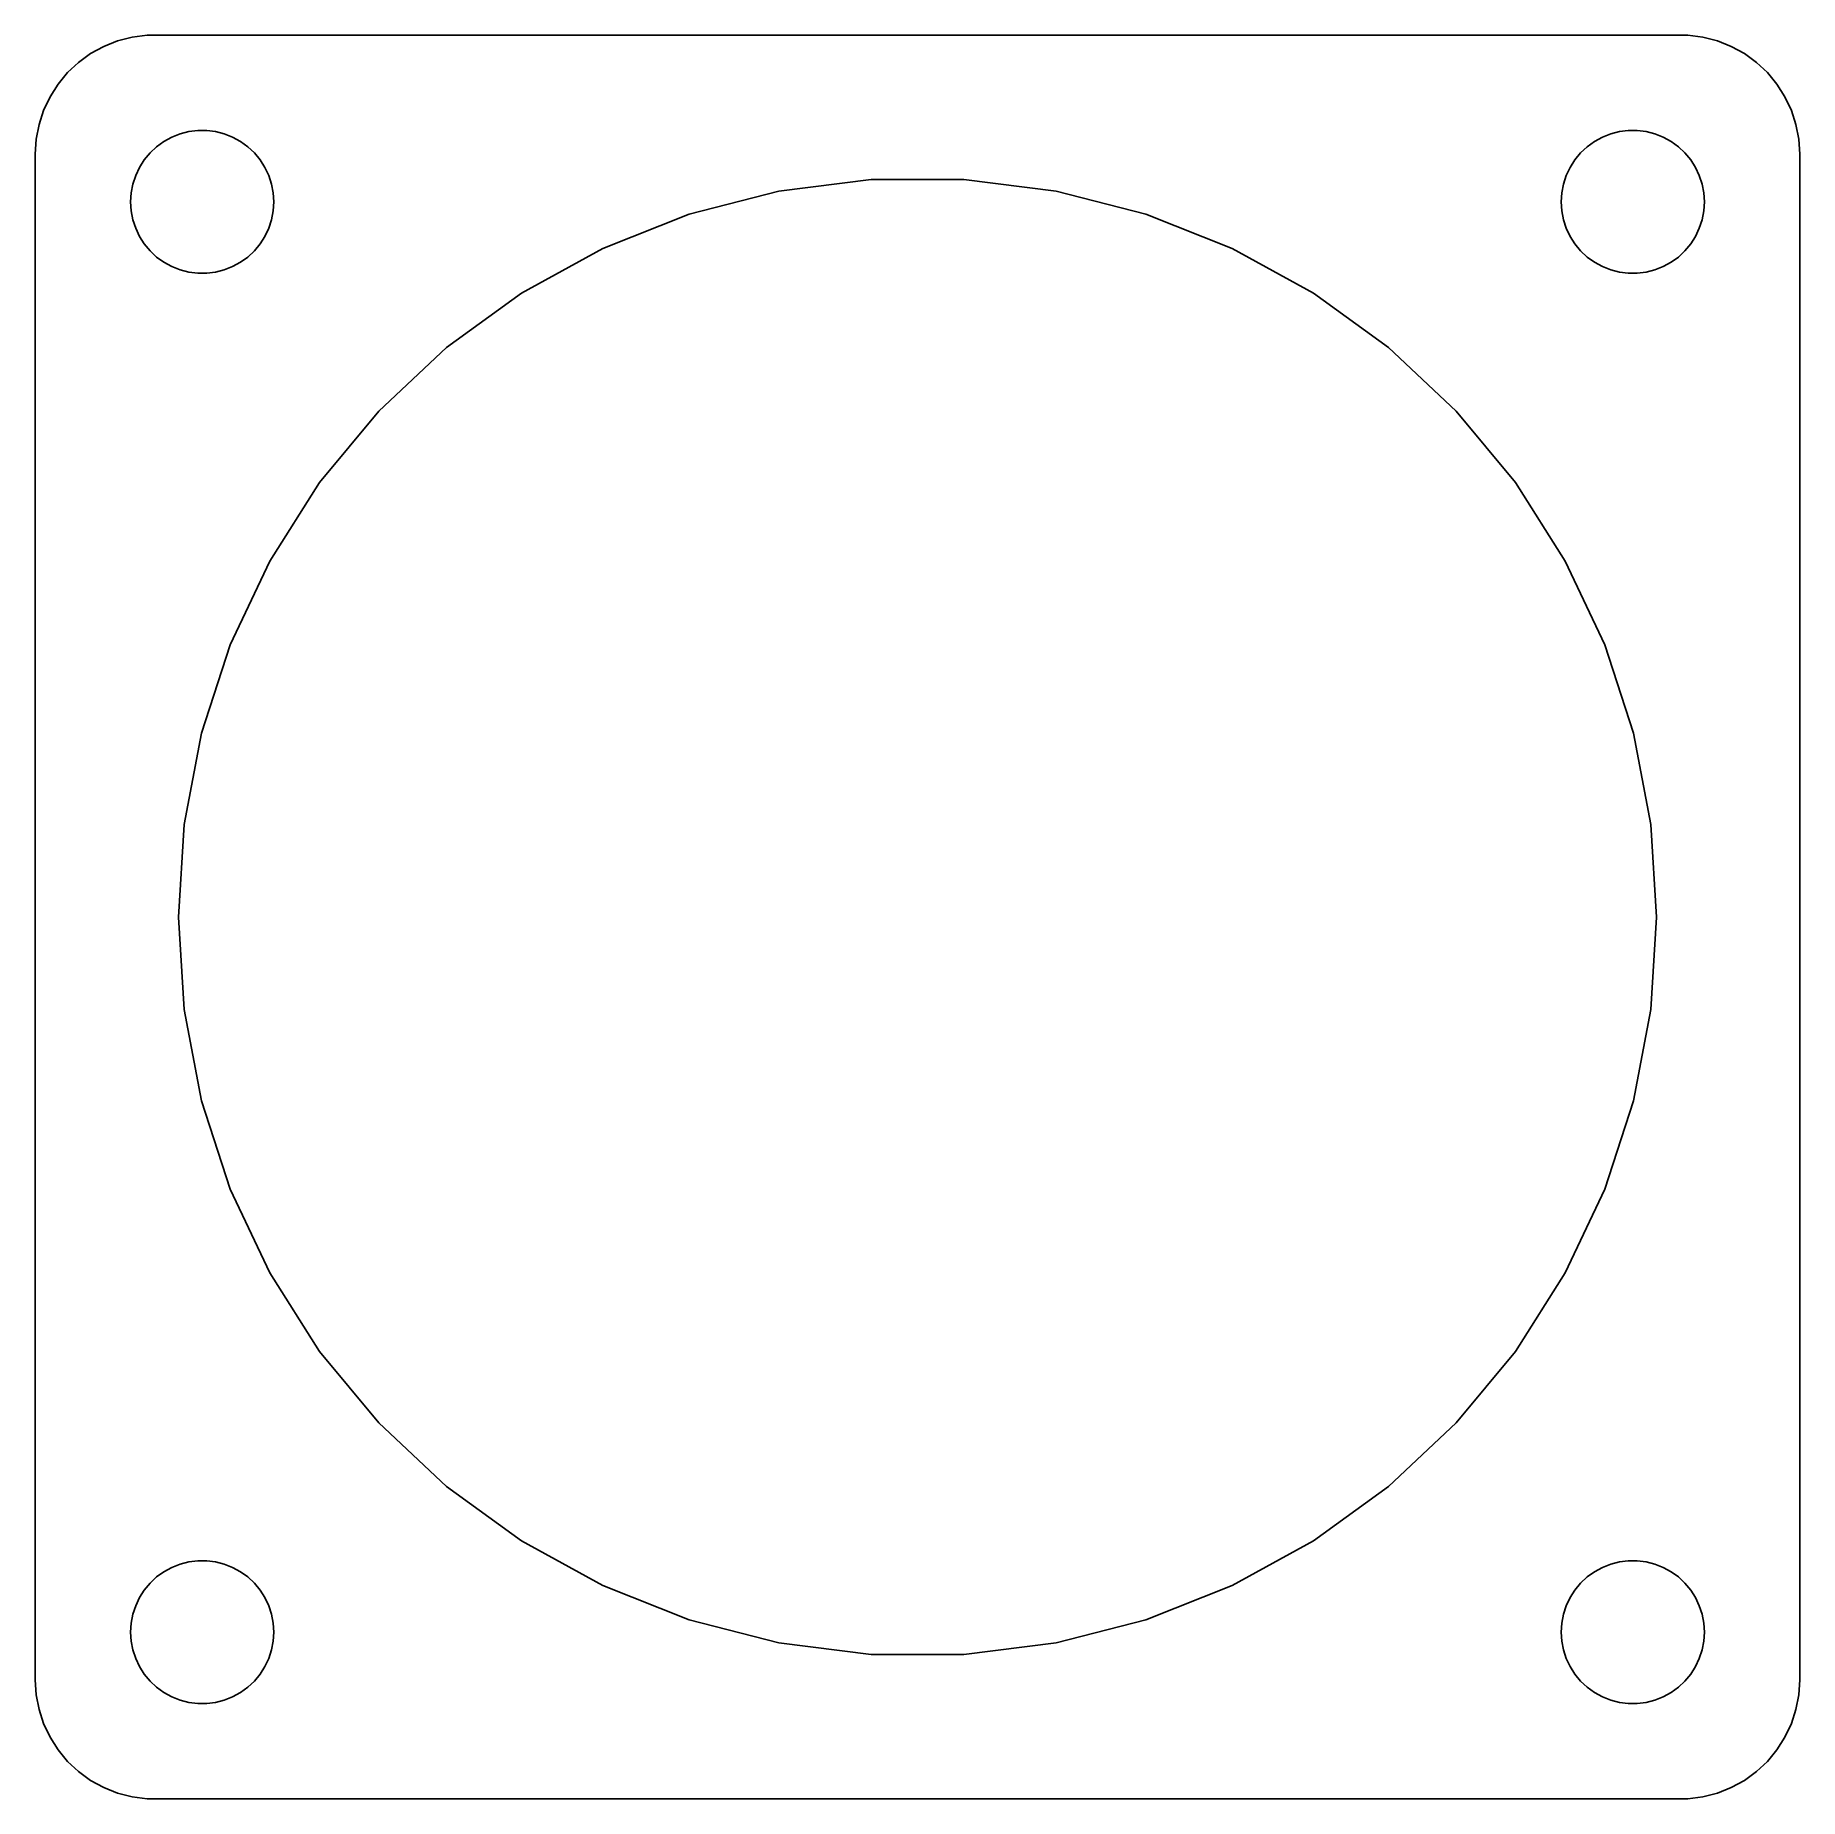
# Model space of a CAD drawing. Header units: metres. Extents: x -37 to 37, y -37 to 37.
import ezdxf

# ---------------------------------------------------------------- set-up
doc = ezdxf.new("R2010")
doc.units = ezdxf.units.M

msp = doc.modelspace()

# ---------------------------------------------------------------- linework, layer by layer
for p, q in [((-34.1289, 36.5241), (-34.6791, 36.2216)), ((-33.5451, 36.7553), (-34.1289, 36.5241)), ((-32.9369, 36.9114), (-33.5451, 36.7553)), ((-32.3139, 36.9901), (-32.9369, 36.9114)), ((32.3139, 36.9901), (-32.3139, 36.9901)), ((32.9369, 36.9114), (32.3139, 36.9901)), ((33.5451, 36.7553), (32.9369, 36.9114)), ((34.1289, 36.5241), (33.5451, 36.7553)), ((34.6791, 36.2216), (34.1289, 36.5241)), ((-35.1871, 35.8526), (-35.6448, 35.4227)), ((-34.6791, 36.2216), (-35.1871, 35.8526)), ((35.1871, 35.8526), (34.6791, 36.2216)), ((35.6448, 35.4227), (35.1871, 35.8526)), ((-36.0451, 34.9389), (-36.3815, 34.4088)), ((-35.6448, 35.4227), (-36.0451, 34.9389)), ((36.0451, 34.9389), (35.6448, 35.4227)), ((36.3815, 34.4088), (36.0451, 34.9389)), ((-36.3815, 34.4088), (-36.6489, 33.8406)), ((36.6489, 33.8406), (36.3815, 34.4088)), ((-36.6489, 33.8406), (-36.8429, 33.2434)), ((36.8429, 33.2434), (36.6489, 33.8406)), ((-36.9606, 32.6267), (-37, 32)), ((-36.8429, 33.2434), (-36.9606, 32.6267)), ((-31.6075, 32.533), (-31.2773, 32.7145)), ((-31.2773, 32.7145), (-30.927, 32.8532)), ((-30.927, 32.8532), (-30.5621, 32.9469)), ((-30.5621, 32.9469), (-30.1884, 32.9941)), ((-30.1884, 32.9941), (-29.8116, 32.9941)), ((-29.8116, 32.9941), (-29.4379, 32.9469)), ((-29.4379, 32.9469), (-29.0729, 32.8532)), ((-29.0729, 32.8532), (-28.7227, 32.7145)), ((-28.7227, 32.7145), (-28.3925, 32.533)), ((28.3925, 32.533), (28.7227, 32.7145)), ((28.7227, 32.7145), (29.0729, 32.8532)), ((29.0729, 32.8532), (29.4379, 32.9469)), ((29.4379, 32.9469), (29.8116, 32.9941)), ((29.8116, 32.9941), (30.1884, 32.9941)), ((30.1884, 32.9941), (30.5621, 32.9469)), ((30.5621, 32.9469), (30.927, 32.8532)), ((30.927, 32.8532), (31.2773, 32.7145)), ((31.2773, 32.7145), (31.6075, 32.533)), ((36.9606, 32.6267), (36.8429, 33.2434)), ((37, 32), (36.9606, 32.6267)), ((-37, 32), (-37, -32)), ((-32.427, 31.7634), (-32.1869, 32.0536)), ((-32.1869, 32.0536), (-31.9123, 32.3115)), ((-31.9123, 32.3115), (-31.6075, 32.533)), ((-28.3925, 32.533), (-28.0877, 32.3115)), ((-28.0877, 32.3115), (-27.8131, 32.0536)), ((-27.8131, 32.0536), (-27.5729, 31.7634)), ((27.5729, 31.7634), (27.8131, 32.0536)), ((27.8131, 32.0536), (28.0877, 32.3115)), ((28.0877, 32.3115), (28.3925, 32.533)), ((31.6075, 32.533), (31.9123, 32.3115)), ((31.9123, 32.3115), (32.1869, 32.0536)), ((32.1869, 32.0536), (32.427, 31.7634)), ((37, -32), (37, 32)), ((-32.9057, 30.7461), (-32.7893, 31.1044)), ((-32.7893, 31.1044), (-32.6289, 31.4453)), ((-32.6289, 31.4453), (-32.427, 31.7634)), ((-27.5729, 31.7634), (-27.3711, 31.4453)), ((-27.3711, 31.4453), (-27.2107, 31.1044)), ((-27.2107, 31.1044), (-27.0942, 30.7461)), ((27.0942, 30.7461), (27.2107, 31.1044)), ((27.2107, 31.1044), (27.3711, 31.4453)), ((27.3711, 31.4453), (27.5729, 31.7634)), ((32.427, 31.7634), (32.6289, 31.4453)), ((32.6289, 31.4453), (32.7893, 31.1044)), ((32.7893, 31.1044), (32.9057, 30.7461)), ((-33, 30), (-32.9763, 30.376)), ((-32.9763, 30.376), (-32.9057, 30.7461)), ((-27.0942, 30.7461), (-27.0237, 30.376)), ((-27.0237, 30.376), (-27, 30)), ((-9.57951, 29.4827), (-5.80881, 30.4509)), ((-5.80881, 30.4509), (-1.9465, 30.9388)), ((-1.9465, 30.9388), (1.9465, 30.9388)), ((1.9465, 30.9388), (5.80881, 30.4509)), ((5.80881, 30.4509), (9.57951, 29.4827)), ((27, 30), (27.0237, 30.376)), ((27.0237, 30.376), (27.0942, 30.7461)), ((32.9057, 30.7461), (32.9763, 30.376)), ((32.9763, 30.376), (33, 30)), ((-32.9763, 29.624), (-33, 30)), ((-32.9057, 29.2539), (-32.9763, 29.624)), ((-27.0237, 29.624), (-27.0942, 29.2539)), ((-27, 30), (-27.0237, 29.624)), ((27.0237, 29.624), (27, 30)), ((27.0942, 29.2539), (27.0237, 29.624)), ((32.9763, 29.624), (32.9057, 29.2539)), ((33, 30), (32.9763, 29.624)), ((-32.7893, 28.8956), (-32.9057, 29.2539)), ((-32.6289, 28.5547), (-32.7893, 28.8956)), ((-27.2107, 28.8956), (-27.3711, 28.5547)), ((-27.0942, 29.2539), (-27.2107, 28.8956)), ((-13.1992, 28.0496), (-9.57951, 29.4827)), ((9.57951, 29.4827), (13.1992, 28.0496)), ((27.2107, 28.8956), (27.0942, 29.2539)), ((27.3711, 28.5547), (27.2107, 28.8956)), ((32.7893, 28.8956), (32.6289, 28.5547)), ((32.9057, 29.2539), (32.7893, 28.8956)), ((-32.427, 28.2366), (-32.6289, 28.5547)), ((-32.1869, 27.9464), (-32.427, 28.2366)), ((-27.5729, 28.2366), (-27.8131, 27.9464)), ((-27.3711, 28.5547), (-27.5729, 28.2366)), ((27.5729, 28.2366), (27.3711, 28.5547)), ((27.8131, 27.9464), (27.5729, 28.2366)), ((32.427, 28.2366), (32.1869, 27.9464)), ((32.6289, 28.5547), (32.427, 28.2366)), ((-31.9123, 27.6884), (-32.1869, 27.9464)), ((-31.6075, 27.467), (-31.9123, 27.6884)), ((-31.2773, 27.2855), (-31.6075, 27.467)), ((-28.3925, 27.467), (-28.7227, 27.2855)), ((-28.0877, 27.6884), (-28.3925, 27.467)), ((-27.8131, 27.9464), (-28.0877, 27.6884)), ((-16.6106, 26.1742), (-13.1992, 28.0496)), ((13.1992, 28.0496), (16.6106, 26.1742)), ((28.0877, 27.6884), (27.8131, 27.9464)), ((28.3925, 27.467), (28.0877, 27.6884)), ((28.7227, 27.2855), (28.3925, 27.467)), ((31.6075, 27.467), (31.2773, 27.2855)), ((31.9123, 27.6884), (31.6075, 27.467)), ((32.1869, 27.9464), (31.9123, 27.6884)), ((-30.927, 27.1468), (-31.2773, 27.2855)), ((-30.5621, 27.0531), (-30.927, 27.1468)), ((-30.1884, 27.0059), (-30.5621, 27.0531)), ((-29.8116, 27.0059), (-30.1884, 27.0059)), ((-29.4379, 27.0531), (-29.8116, 27.0059)), ((-29.0729, 27.1468), (-29.4379, 27.0531)), ((-28.7227, 27.2855), (-29.0729, 27.1468)), ((29.0729, 27.1468), (28.7227, 27.2855)), ((29.4379, 27.0531), (29.0729, 27.1468)), ((29.8116, 27.0059), (29.4379, 27.0531)), ((30.1884, 27.0059), (29.8116, 27.0059)), ((30.5621, 27.0531), (30.1884, 27.0059)), ((30.927, 27.1468), (30.5621, 27.0531)), ((31.2773, 27.2855), (30.927, 27.1468)), ((-19.7601, 23.8859), (-16.6106, 26.1742)), ((16.6106, 26.1742), (19.7601, 23.8859)), ((-22.598, 21.2209), (-19.7601, 23.8859)), ((19.7601, 23.8859), (22.598, 21.2209)), ((-25.0795, 18.2213), (-22.598, 21.2209)), ((22.598, 21.2209), (25.0795, 18.2213)), ((-27.1655, 14.9344), (-25.0795, 18.2213)), ((25.0795, 18.2213), (27.1655, 14.9344)), ((-28.8231, 11.4118), (-27.1655, 14.9344)), ((27.1655, 14.9344), (28.8231, 11.4118)), ((-30.0261, 7.70938), (-28.8231, 11.4118)), ((28.8231, 11.4118), (30.0261, 7.70938)), ((-30.7556, 3.88533), (-30.0261, 7.70938)), ((30.0261, 7.70938), (30.7556, 3.88533)), ((-31, 0), (-30.7556, 3.88533)), ((30.7556, 3.88533), (31, 0)), ((-30.7556, -3.88533), (-31, 0)), ((31, 0), (30.7556, -3.88533)), ((-30.0261, -7.70938), (-30.7556, -3.88533)), ((30.7556, -3.88533), (30.0261, -7.70938)), ((-28.8231, -11.4118), (-30.0261, -7.70938)), ((30.0261, -7.70938), (28.8231, -11.4118)), ((-27.1655, -14.9344), (-28.8231, -11.4118)), ((28.8231, -11.4118), (27.1655, -14.9344)), ((-25.0795, -18.2213), (-27.1655, -14.9344)), ((27.1655, -14.9344), (25.0795, -18.2213)), ((-22.598, -21.2209), (-25.0795, -18.2213)), ((25.0795, -18.2213), (22.598, -21.2209)), ((-19.7601, -23.8859), (-22.598, -21.2209)), ((22.598, -21.2209), (19.7601, -23.8859)), ((-16.6106, -26.1742), (-19.7601, -23.8859)), ((19.7601, -23.8859), (16.6106, -26.1742)), ((-13.1992, -28.0496), (-16.6106, -26.1742)), ((16.6106, -26.1742), (13.1992, -28.0496)), ((-31.6075, -27.467), (-31.2773, -27.2855)), ((-31.2773, -27.2855), (-30.927, -27.1468)), ((-30.927, -27.1468), (-30.5621, -27.0531)), ((-30.5621, -27.0531), (-30.1884, -27.0059)), ((-30.1884, -27.0059), (-29.8116, -27.0059)), ((-29.8116, -27.0059), (-29.4379, -27.0531)), ((-29.4379, -27.0531), (-29.0729, -27.1468)), ((-29.0729, -27.1468), (-28.7227, -27.2855)), ((-28.7227, -27.2855), (-28.3925, -27.467)), ((28.3925, -27.467), (28.7227, -27.2855)), ((28.7227, -27.2855), (29.0729, -27.1468)), ((29.0729, -27.1468), (29.4379, -27.0531)), ((29.4379, -27.0531), (29.8116, -27.0059)), ((29.8116, -27.0059), (30.1884, -27.0059)), ((30.1884, -27.0059), (30.5621, -27.0531)), ((30.5621, -27.0531), (30.927, -27.1468)), ((30.927, -27.1468), (31.2773, -27.2855)), ((31.2773, -27.2855), (31.6075, -27.467)), ((-32.427, -28.2366), (-32.1869, -27.9464)), ((-32.1869, -27.9464), (-31.9123, -27.6884)), ((-31.9123, -27.6884), (-31.6075, -27.467)), ((-28.3925, -27.467), (-28.0877, -27.6884)), ((-28.0877, -27.6884), (-27.8131, -27.9464)), ((-27.8131, -27.9464), (-27.5729, -28.2366)), ((-9.57951, -29.4827), (-13.1992, -28.0496)), ((13.1992, -28.0496), (9.57951, -29.4827)), ((27.5729, -28.2366), (27.8131, -27.9464)), ((27.8131, -27.9464), (28.0877, -27.6884)), ((28.0877, -27.6884), (28.3925, -27.467)), ((31.6075, -27.467), (31.9123, -27.6884)), ((31.9123, -27.6884), (32.1869, -27.9464)), ((32.1869, -27.9464), (32.427, -28.2366)), ((-32.7893, -28.8956), (-32.6289, -28.5547)), ((-32.6289, -28.5547), (-32.427, -28.2366)), ((-27.5729, -28.2366), (-27.3711, -28.5547)), ((-27.3711, -28.5547), (-27.2107, -28.8956)), ((27.2107, -28.8956), (27.3711, -28.5547)), ((27.3711, -28.5547), (27.5729, -28.2366)), ((32.427, -28.2366), (32.6289, -28.5547)), ((32.6289, -28.5547), (32.7893, -28.8956)), ((-32.9763, -29.624), (-32.9057, -29.2539)), ((-32.9057, -29.2539), (-32.7893, -28.8956)), ((-27.2107, -28.8956), (-27.0942, -29.2539)), ((-27.0942, -29.2539), (-27.0237, -29.624)), ((-5.80881, -30.4509), (-9.57951, -29.4827)), ((9.57951, -29.4827), (5.80881, -30.4509)), ((27.0237, -29.624), (27.0942, -29.2539)), ((27.0942, -29.2539), (27.2107, -28.8956)), ((32.7893, -28.8956), (32.9057, -29.2539)), ((32.9057, -29.2539), (32.9763, -29.624)), ((-33, -30), (-32.9763, -29.624)), ((-32.9763, -30.376), (-33, -30)), ((-27.0237, -29.624), (-27, -30)), ((-27, -30), (-27.0237, -30.376)), ((27, -30), (27.0237, -29.624)), ((27.0237, -30.376), (27, -30)), ((32.9763, -29.624), (33, -30)), ((33, -30), (32.9763, -30.376)), ((-32.9057, -30.7461), (-32.9763, -30.376)), ((-32.7893, -31.1044), (-32.9057, -30.7461)), ((-27.0942, -30.7461), (-27.2107, -31.1044)), ((-27.0237, -30.376), (-27.0942, -30.7461)), ((-1.9465, -30.9388), (-5.80881, -30.4509)), ((1.9465, -30.9388), (-1.9465, -30.9388)), ((5.80881, -30.4509), (1.9465, -30.9388)), ((27.0942, -30.7461), (27.0237, -30.376)), ((27.2107, -31.1044), (27.0942, -30.7461)), ((32.9057, -30.7461), (32.7893, -31.1044)), ((32.9763, -30.376), (32.9057, -30.7461)), ((-32.6289, -31.4453), (-32.7893, -31.1044)), ((-32.427, -31.7634), (-32.6289, -31.4453)), ((-32.1869, -32.0536), (-32.427, -31.7634)), ((-27.5729, -31.7634), (-27.8131, -32.0536)), ((-27.3711, -31.4453), (-27.5729, -31.7634)), ((-27.2107, -31.1044), (-27.3711, -31.4453)), ((27.3711, -31.4453), (27.2107, -31.1044)), ((27.5729, -31.7634), (27.3711, -31.4453)), ((27.8131, -32.0536), (27.5729, -31.7634)), ((32.427, -31.7634), (32.1869, -32.0536)), ((32.6289, -31.4453), (32.427, -31.7634)), ((32.7893, -31.1044), (32.6289, -31.4453)), ((-37, -32), (-36.9606, -32.6267)), ((-31.9123, -32.3115), (-32.1869, -32.0536)), ((-31.6075, -32.533), (-31.9123, -32.3115)), ((-31.2773, -32.7145), (-31.6075, -32.533)), ((-28.3925, -32.533), (-28.7227, -32.7145)), ((-28.0877, -32.3115), (-28.3925, -32.533)), ((-27.8131, -32.0536), (-28.0877, -32.3115)), ((28.0877, -32.3115), (27.8131, -32.0536)), ((28.3925, -32.533), (28.0877, -32.3115)), ((28.7227, -32.7145), (28.3925, -32.533)), ((31.6075, -32.533), (31.2773, -32.7145)), ((31.9123, -32.3115), (31.6075, -32.533)), ((32.1869, -32.0536), (31.9123, -32.3115)), ((36.9606, -32.6267), (37, -32)), ((-36.9606, -32.6267), (-36.8429, -33.2434)), ((-36.8429, -33.2434), (-36.6489, -33.8406)), ((-30.927, -32.8532), (-31.2773, -32.7145)), ((-30.5621, -32.9469), (-30.927, -32.8532)), ((-30.1884, -32.9941), (-30.5621, -32.9469)), ((-29.8116, -32.9941), (-30.1884, -32.9941)), ((-29.4379, -32.9469), (-29.8116, -32.9941)), ((-29.0729, -32.8532), (-29.4379, -32.9469)), ((-28.7227, -32.7145), (-29.0729, -32.8532)), ((29.0729, -32.8532), (28.7227, -32.7145)), ((29.4379, -32.9469), (29.0729, -32.8532)), ((29.8116, -32.9941), (29.4379, -32.9469)), ((30.1884, -32.9941), (29.8116, -32.9941)), ((30.5621, -32.9469), (30.1884, -32.9941)), ((30.927, -32.8532), (30.5621, -32.9469)), ((31.2773, -32.7145), (30.927, -32.8532)), ((36.6489, -33.8406), (36.8429, -33.2434)), ((36.8429, -33.2434), (36.9606, -32.6267)), ((-36.6489, -33.8406), (-36.3815, -34.4088)), ((36.3815, -34.4088), (36.6489, -33.8406)), ((-36.3815, -34.4088), (-36.0451, -34.9389)), ((36.0451, -34.9389), (36.3815, -34.4088)), ((-36.0451, -34.9389), (-35.6448, -35.4227)), ((-35.6448, -35.4227), (-35.1871, -35.8526)), ((35.1871, -35.8526), (35.6448, -35.4227)), ((35.6448, -35.4227), (36.0451, -34.9389)), ((-35.1871, -35.8526), (-34.6791, -36.2216)), ((-34.6791, -36.2216), (-34.1289, -36.5241)), ((34.1289, -36.5241), (34.6791, -36.2216)), ((34.6791, -36.2216), (35.1871, -35.8526)), ((-34.1289, -36.5241), (-33.5451, -36.7553)), ((-33.5451, -36.7553), (-32.9369, -36.9114)), ((-32.9369, -36.9114), (-32.3139, -36.9901)), ((-32.3139, -36.9901), (32.3139, -36.9901)), ((32.3139, -36.9901), (32.9369, -36.9114)), ((32.9369, -36.9114), (33.5451, -36.7553)), ((33.5451, -36.7553), (34.1289, -36.5241))]:
    msp.add_line(p, q)

doc.saveas('drawing.dxf')
